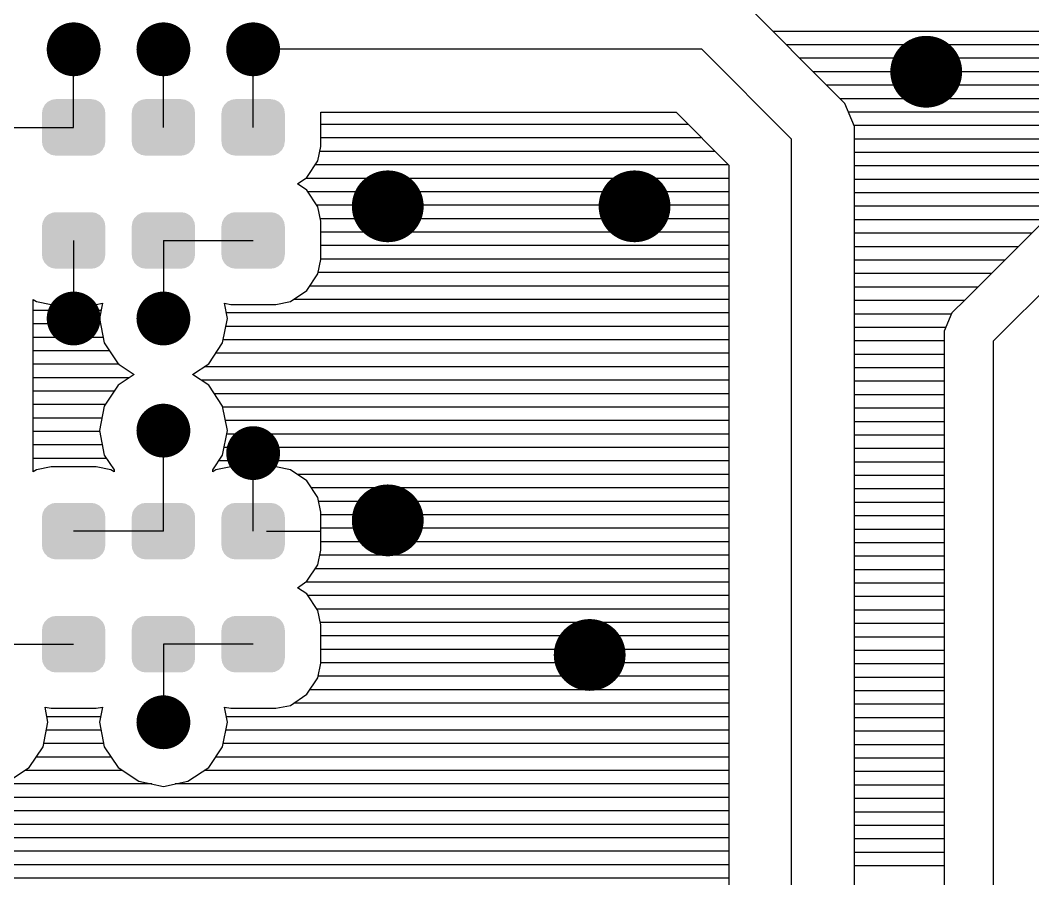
# Model space of a CAD drawing. Extents: x 295 to 953, y 10 to 290.
# Drawn here: x 722.29 to 753.81, y 219.61 to 246.35 of the extents above; entities that cross this region are included whole.
import ezdxf

# ---------------------------------------------------------------- set-up
doc = ezdxf.new("R2010")
doc.units = 0
doc.header["$LTSCALE"] = 5
doc.header["$MEASUREMENT"] = 0
doc.layers.get('0').update_dxf_attribs({"linetype": 'CONTINUOUS', "lineweight": 25})
doc.layers.add('DV-DPO-A6_BOT', color=7, linetype='CONTINUOUS')

msp = doc.modelspace()

# ---------------------------------------------------------------- linework, layer by layer
for points, const_width in [([(724.372, 245.441, -1), (723.534, 245.441, -1)], 0.838), ([(727.166, 245.441, -1), (726.328, 245.441, -1)], 0.838), ([(729.96, 245.441, -1), (729.122, 245.441, -1)], 0.838), ([(751.055, 244.743, -1), (749.937, 244.743, -1)], 1.118), ([(734.291, 240.552, -1), (733.173, 240.552, -1)], 1.118), ([(741.974, 240.552, -1), (740.857, 240.552, -1)], 1.118), ([(724.372, 237.059, -1), (723.534, 237.059, -1)], 0.838), ([(727.166, 237.059, -1), (726.328, 237.059, -1)], 0.838), ([(727.166, 233.567, -1), (726.328, 233.567, -1)], 0.838), ([(729.96, 232.868, -1), (729.122, 232.868, -1)], 0.838), ([(734.291, 230.773, -1), (733.173, 230.773, -1)], 1.118), ([(740.577, 226.582, -1), (739.46, 226.582, -1)], 1.118), ([(727.166, 224.486, -1), (726.328, 224.486, -1)], 0.838)]:
    msp.add_lwpolyline(points, format="xyb", close=True, dxfattribs=dict(const_width=const_width))
for points in [[(724.915, 243.59), (724.861, 243.702), (722.989, 243.59), (723.047, 243.702)], [(724.861, 243.702), (724.85, 243.713), (723.047, 243.702), (723.053, 243.713)], [(724.85, 243.713), (724.764, 243.802), (723.053, 243.713), (723.144, 243.802)], [(724.764, 243.802), (724.748, 243.811), (723.144, 243.802), (723.153, 243.811)], [(724.748, 243.811), (724.641, 243.867), (723.153, 243.811), (723.27, 243.867)], [(724.641, 243.867), (724.614, 243.872), (723.27, 243.867), (723.279, 243.872)], [(724.614, 243.872), (724.503, 243.89), (723.279, 243.872), (723.402, 243.89)], [(727.709, 243.59), (727.655, 243.702), (725.783, 243.59), (725.841, 243.702)], [(727.655, 243.702), (727.644, 243.713), (725.841, 243.702), (725.847, 243.713)], [(727.644, 243.713), (727.558, 243.802), (725.847, 243.713), (725.938, 243.802)], [(727.558, 243.802), (727.542, 243.811), (725.938, 243.802), (725.947, 243.811)], [(727.542, 243.811), (727.435, 243.867), (725.947, 243.811), (726.064, 243.867)], [(727.435, 243.867), (727.408, 243.872), (726.064, 243.867), (726.073, 243.872)], [(727.408, 243.872), (727.297, 243.89), (726.073, 243.872), (726.196, 243.89)], [(730.503, 243.59), (730.449, 243.702), (728.577, 243.59), (728.635, 243.702)], [(730.449, 243.702), (730.438, 243.713), (728.635, 243.702), (728.641, 243.713)], [(730.438, 243.713), (730.352, 243.802), (728.641, 243.713), (728.732, 243.802)], [(730.352, 243.802), (730.336, 243.811), (728.732, 243.802), (728.741, 243.811)], [(730.336, 243.811), (730.229, 243.867), (728.741, 243.811), (728.858, 243.867)], [(730.229, 243.867), (730.202, 243.872), (728.858, 243.867), (728.867, 243.872)], [(730.202, 243.872), (730.091, 243.89), (728.867, 243.872), (728.99, 243.89)], [(724.942, 242.569), (724.942, 243.452), (722.964, 242.569), (722.964, 243.452)], [(724.939, 243.452), (724.921, 243.576), (722.967, 243.452), (722.987, 243.576)], [(724.921, 243.576), (724.915, 243.59), (722.987, 243.576), (722.989, 243.59)], [(727.736, 242.569), (727.736, 243.452), (725.758, 242.569), (725.758, 243.452)], [(727.733, 243.452), (727.715, 243.576), (725.761, 243.452), (725.781, 243.576)], [(727.715, 243.576), (727.709, 243.59), (725.781, 243.576), (725.783, 243.59)], [(730.53, 242.569), (730.53, 243.452), (728.552, 242.569), (728.552, 243.452)], [(730.527, 243.452), (730.509, 243.576), (728.555, 243.452), (728.575, 243.576)], [(730.509, 243.576), (730.503, 243.59), (728.575, 243.576), (728.577, 243.59)], [(724.919, 242.445), (724.939, 242.569), (722.984, 242.445), (722.967, 242.569)], [(724.917, 242.431), (724.919, 242.445), (722.991, 242.431), (722.984, 242.445)], [(724.859, 242.319), (724.917, 242.431), (723.045, 242.319), (722.991, 242.431)], [(727.713, 242.445), (727.733, 242.569), (725.778, 242.445), (725.761, 242.569)], [(727.711, 242.431), (727.713, 242.445), (725.785, 242.431), (725.778, 242.445)], [(727.653, 242.319), (727.711, 242.431), (725.839, 242.319), (725.785, 242.431)], [(730.507, 242.445), (730.527, 242.569), (728.572, 242.445), (728.555, 242.569)], [(730.505, 242.431), (730.507, 242.445), (728.579, 242.431), (728.572, 242.445)], [(730.447, 242.319), (730.505, 242.431), (728.633, 242.319), (728.579, 242.431)], [(724.853, 242.307), (724.859, 242.319), (723.056, 242.307), (723.045, 242.319)], [(724.761, 242.218), (724.853, 242.307), (723.141, 242.218), (723.056, 242.307)], [(724.753, 242.21), (724.761, 242.218), (723.158, 242.21), (723.141, 242.218)], [(724.636, 242.153), (724.753, 242.21), (723.265, 242.153), (723.158, 242.21)], [(724.627, 242.149), (724.636, 242.153), (723.291, 242.149), (723.265, 242.153)], [(724.503, 242.13), (724.627, 242.149), (723.402, 242.13), (723.291, 242.149)], [(727.647, 242.307), (727.653, 242.319), (725.85, 242.307), (725.839, 242.319)], [(727.555, 242.218), (727.647, 242.307), (725.935, 242.218), (725.85, 242.307)], [(727.547, 242.21), (727.555, 242.218), (725.952, 242.21), (725.935, 242.218)], [(727.43, 242.153), (727.547, 242.21), (726.059, 242.153), (725.952, 242.21)], [(727.421, 242.149), (727.43, 242.153), (726.085, 242.149), (726.059, 242.153)], [(727.297, 242.13), (727.421, 242.149), (726.196, 242.13), (726.085, 242.149)], [(730.441, 242.307), (730.447, 242.319), (728.644, 242.307), (728.633, 242.319)], [(730.349, 242.218), (730.441, 242.307), (728.729, 242.218), (728.644, 242.307)], [(730.341, 242.21), (730.349, 242.218), (728.746, 242.21), (728.729, 242.218)], [(730.224, 242.153), (730.341, 242.21), (728.853, 242.153), (728.746, 242.21)], [(730.215, 242.149), (730.224, 242.153), (728.879, 242.149), (728.853, 242.153)], [(730.091, 242.13), (730.215, 242.149), (728.99, 242.13), (728.879, 242.149)], [(724.85, 240.193), (724.764, 240.282), (723.053, 240.193), (723.144, 240.282)], [(724.764, 240.282), (724.748, 240.29), (723.144, 240.282), (723.153, 240.29)], [(724.748, 240.29), (724.641, 240.347), (723.153, 240.29), (723.27, 240.347)], [(724.641, 240.347), (724.614, 240.351), (723.27, 240.347), (723.279, 240.351)], [(724.614, 240.351), (724.503, 240.37), (723.279, 240.351), (723.402, 240.37)], [(727.644, 240.193), (727.558, 240.282), (725.847, 240.193), (725.938, 240.282)], [(727.558, 240.282), (727.542, 240.29), (725.938, 240.282), (725.947, 240.29)], [(727.542, 240.29), (727.435, 240.347), (725.947, 240.29), (726.064, 240.347)], [(727.435, 240.347), (727.408, 240.351), (726.064, 240.347), (726.073, 240.351)], [(727.408, 240.351), (727.297, 240.37), (726.073, 240.351), (726.196, 240.37)], [(730.438, 240.193), (730.352, 240.282), (728.641, 240.193), (728.732, 240.282)], [(730.352, 240.282), (730.336, 240.29), (728.732, 240.282), (728.741, 240.29)], [(730.336, 240.29), (730.229, 240.347), (728.741, 240.29), (728.858, 240.347)], [(730.229, 240.347), (730.202, 240.351), (728.858, 240.347), (728.867, 240.351)], [(730.202, 240.351), (730.091, 240.37), (728.867, 240.351), (728.99, 240.37)], [(724.942, 239.048), (724.942, 239.931), (722.964, 239.048), (722.964, 239.931)], [(724.939, 239.931), (724.921, 240.055), (722.967, 239.931), (722.987, 240.055)], [(724.921, 240.055), (724.915, 240.069), (722.987, 240.055), (722.989, 240.069)], [(724.915, 240.069), (724.861, 240.181), (722.989, 240.069), (723.047, 240.181)], [(724.861, 240.181), (724.85, 240.193), (723.047, 240.181), (723.053, 240.193)], [(727.736, 239.048), (727.736, 239.931), (725.758, 239.048), (725.758, 239.931)], [(727.733, 239.931), (727.715, 240.055), (725.761, 239.931), (725.781, 240.055)], [(727.715, 240.055), (727.709, 240.069), (725.781, 240.055), (725.783, 240.069)], [(727.709, 240.069), (727.655, 240.181), (725.783, 240.069), (725.841, 240.181)], [(727.655, 240.181), (727.644, 240.193), (725.841, 240.181), (725.847, 240.193)], [(730.53, 239.048), (730.53, 239.931), (728.552, 239.048), (728.552, 239.931)], [(730.527, 239.931), (730.509, 240.055), (728.555, 239.931), (728.575, 240.055)], [(730.509, 240.055), (730.503, 240.069), (728.575, 240.055), (728.577, 240.069)], [(730.503, 240.069), (730.449, 240.181), (728.577, 240.069), (728.635, 240.181)], [(730.449, 240.181), (730.438, 240.193), (728.635, 240.181), (728.641, 240.193)], [(724.919, 238.925), (724.939, 239.048), (722.984, 238.925), (722.967, 239.048)], [(727.713, 238.925), (727.733, 239.048), (725.778, 238.925), (725.761, 239.048)], [(730.507, 238.925), (730.527, 239.048), (728.572, 238.925), (728.555, 239.048)], [(724.917, 238.911), (724.919, 238.925), (722.991, 238.911), (722.984, 238.925)], [(724.859, 238.799), (724.917, 238.911), (723.045, 238.799), (722.991, 238.911)], [(724.853, 238.787), (724.859, 238.799), (723.056, 238.787), (723.045, 238.799)], [(724.761, 238.698), (724.853, 238.787), (723.141, 238.698), (723.056, 238.787)], [(724.753, 238.689), (724.761, 238.698), (723.158, 238.689), (723.141, 238.698)], [(724.636, 238.633), (724.753, 238.689), (723.265, 238.633), (723.158, 238.689)], [(724.627, 238.628), (724.636, 238.633), (723.291, 238.628), (723.265, 238.633)], [(724.503, 238.61), (724.627, 238.628), (723.402, 238.61), (723.291, 238.628)], [(727.711, 238.911), (727.713, 238.925), (725.785, 238.911), (725.778, 238.925)], [(727.653, 238.799), (727.711, 238.911), (725.839, 238.799), (725.785, 238.911)], [(727.647, 238.787), (727.653, 238.799), (725.85, 238.787), (725.839, 238.799)], [(727.555, 238.698), (727.647, 238.787), (725.935, 238.698), (725.85, 238.787)], [(727.547, 238.689), (727.555, 238.698), (725.952, 238.689), (725.935, 238.698)], [(727.43, 238.633), (727.547, 238.689), (726.059, 238.633), (725.952, 238.689)], [(727.421, 238.628), (727.43, 238.633), (726.085, 238.628), (726.059, 238.633)], [(727.297, 238.61), (727.421, 238.628), (726.196, 238.61), (726.085, 238.628)], [(730.505, 238.911), (730.507, 238.925), (728.579, 238.911), (728.572, 238.925)], [(730.447, 238.799), (730.505, 238.911), (728.633, 238.799), (728.579, 238.911)], [(730.441, 238.787), (730.447, 238.799), (728.644, 238.787), (728.633, 238.799)], [(730.349, 238.698), (730.441, 238.787), (728.729, 238.698), (728.644, 238.787)], [(730.341, 238.689), (730.349, 238.698), (728.746, 238.689), (728.729, 238.698)], [(730.224, 238.633), (730.341, 238.689), (728.853, 238.633), (728.746, 238.689)], [(730.215, 238.628), (730.224, 238.633), (728.879, 238.628), (728.853, 238.633)], [(730.091, 238.61), (730.215, 238.628), (728.99, 238.61), (728.879, 238.628)], [(724.915, 231.017), (724.861, 231.129), (722.989, 231.017), (723.047, 231.129)], [(724.861, 231.129), (724.85, 231.14), (723.047, 231.129), (723.053, 231.14)], [(724.85, 231.14), (724.764, 231.229), (723.053, 231.14), (723.144, 231.229)], [(724.764, 231.229), (724.748, 231.238), (723.144, 231.229), (723.153, 231.238)], [(724.748, 231.238), (724.641, 231.294), (723.153, 231.238), (723.27, 231.294)], [(724.641, 231.294), (724.614, 231.299), (723.27, 231.294), (723.279, 231.299)], [(724.614, 231.299), (724.503, 231.317), (723.279, 231.299), (723.402, 231.317)], [(727.709, 231.017), (727.655, 231.129), (725.783, 231.017), (725.841, 231.129)], [(727.655, 231.129), (727.644, 231.14), (725.841, 231.129), (725.847, 231.14)], [(727.644, 231.14), (727.558, 231.229), (725.847, 231.14), (725.938, 231.229)], [(727.558, 231.229), (727.542, 231.238), (725.938, 231.229), (725.947, 231.238)], [(727.542, 231.238), (727.435, 231.294), (725.947, 231.238), (726.064, 231.294)], [(727.435, 231.294), (727.408, 231.299), (726.064, 231.294), (726.073, 231.299)], [(727.408, 231.299), (727.297, 231.317), (726.073, 231.299), (726.196, 231.317)], [(730.503, 231.017), (730.449, 231.129), (728.577, 231.017), (728.635, 231.129)], [(730.449, 231.129), (730.438, 231.14), (728.635, 231.129), (728.641, 231.14)], [(730.438, 231.14), (730.352, 231.229), (728.641, 231.14), (728.732, 231.229)], [(730.352, 231.229), (730.336, 231.238), (728.732, 231.229), (728.741, 231.238)], [(730.336, 231.238), (730.229, 231.294), (728.741, 231.238), (728.858, 231.294)], [(730.229, 231.294), (730.202, 231.299), (728.858, 231.294), (728.867, 231.299)], [(730.202, 231.299), (730.091, 231.317), (728.867, 231.299), (728.99, 231.317)], [(724.942, 229.996), (724.942, 230.879), (722.964, 229.996), (722.964, 230.879)], [(724.939, 230.879), (724.921, 231.003), (722.967, 230.879), (722.987, 231.003)], [(724.921, 231.003), (724.915, 231.017), (722.987, 231.003), (722.989, 231.017)], [(727.736, 229.996), (727.736, 230.879), (725.758, 229.996), (725.758, 230.879)], [(727.733, 230.879), (727.715, 231.003), (725.761, 230.879), (725.781, 231.003)], [(727.715, 231.003), (727.709, 231.017), (725.781, 231.003), (725.783, 231.017)], [(730.53, 229.996), (730.53, 230.879), (728.552, 229.996), (728.552, 230.879)], [(730.527, 230.879), (730.509, 231.003), (728.555, 230.879), (728.575, 231.003)], [(730.509, 231.003), (730.503, 231.017), (728.575, 231.003), (728.577, 231.017)], [(724.919, 229.872), (724.939, 229.996), (722.984, 229.872), (722.967, 229.996)], [(724.917, 229.858), (724.919, 229.872), (722.991, 229.858), (722.984, 229.872)], [(724.859, 229.746), (724.917, 229.858), (723.045, 229.746), (722.991, 229.858)], [(727.713, 229.872), (727.733, 229.996), (725.778, 229.872), (725.761, 229.996)], [(727.711, 229.858), (727.713, 229.872), (725.785, 229.858), (725.778, 229.872)], [(727.653, 229.746), (727.711, 229.858), (725.839, 229.746), (725.785, 229.858)], [(730.507, 229.872), (730.527, 229.996), (728.572, 229.872), (728.555, 229.996)], [(730.505, 229.858), (730.507, 229.872), (728.579, 229.858), (728.572, 229.872)], [(730.447, 229.746), (730.505, 229.858), (728.633, 229.746), (728.579, 229.858)], [(724.853, 229.734), (724.859, 229.746), (723.056, 229.734), (723.045, 229.746)], [(724.761, 229.645), (724.853, 229.734), (723.141, 229.645), (723.056, 229.734)], [(724.753, 229.637), (724.761, 229.645), (723.158, 229.637), (723.141, 229.645)], [(724.636, 229.58), (724.753, 229.637), (723.265, 229.58), (723.158, 229.637)], [(724.627, 229.576), (724.636, 229.58), (723.291, 229.576), (723.265, 229.58)], [(724.503, 229.557), (724.627, 229.576), (723.402, 229.557), (723.291, 229.576)], [(727.647, 229.734), (727.653, 229.746), (725.85, 229.734), (725.839, 229.746)], [(727.555, 229.645), (727.647, 229.734), (725.935, 229.645), (725.85, 229.734)], [(727.547, 229.637), (727.555, 229.645), (725.952, 229.637), (725.935, 229.645)], [(727.43, 229.58), (727.547, 229.637), (726.059, 229.58), (725.952, 229.637)], [(727.421, 229.576), (727.43, 229.58), (726.085, 229.576), (726.059, 229.58)], [(727.297, 229.557), (727.421, 229.576), (726.196, 229.557), (726.085, 229.576)], [(730.441, 229.734), (730.447, 229.746), (728.644, 229.734), (728.633, 229.746)], [(730.349, 229.645), (730.441, 229.734), (728.729, 229.645), (728.644, 229.734)], [(730.341, 229.637), (730.349, 229.645), (728.746, 229.637), (728.729, 229.645)], [(730.224, 229.58), (730.341, 229.637), (728.853, 229.58), (728.746, 229.637)], [(730.215, 229.576), (730.224, 229.58), (728.879, 229.576), (728.853, 229.58)], [(730.091, 229.557), (730.215, 229.576), (728.99, 229.557), (728.879, 229.576)], [(724.915, 227.496), (724.861, 227.608), (722.989, 227.496), (723.047, 227.608)], [(724.861, 227.608), (724.85, 227.62), (723.047, 227.608), (723.053, 227.62)], [(724.85, 227.62), (724.764, 227.709), (723.053, 227.62), (723.144, 227.709)], [(724.764, 227.709), (724.748, 227.717), (723.144, 227.709), (723.153, 227.717)], [(724.748, 227.717), (724.641, 227.774), (723.153, 227.717), (723.27, 227.774)], [(724.641, 227.774), (724.614, 227.778), (723.27, 227.774), (723.279, 227.778)], [(724.614, 227.778), (724.503, 227.797), (723.279, 227.778), (723.402, 227.797)], [(727.709, 227.496), (727.655, 227.608), (725.783, 227.496), (725.841, 227.608)], [(727.655, 227.608), (727.644, 227.62), (725.841, 227.608), (725.847, 227.62)], [(727.644, 227.62), (727.558, 227.709), (725.847, 227.62), (725.938, 227.709)], [(727.558, 227.709), (727.542, 227.717), (725.938, 227.709), (725.947, 227.717)], [(727.542, 227.717), (727.435, 227.774), (725.947, 227.717), (726.064, 227.774)], [(727.435, 227.774), (727.408, 227.778), (726.064, 227.774), (726.073, 227.778)], [(727.408, 227.778), (727.297, 227.797), (726.073, 227.778), (726.196, 227.797)], [(730.503, 227.496), (730.449, 227.608), (728.577, 227.496), (728.635, 227.608)], [(730.449, 227.608), (730.438, 227.62), (728.635, 227.608), (728.641, 227.62)], [(730.438, 227.62), (730.352, 227.709), (728.641, 227.62), (728.732, 227.709)], [(730.352, 227.709), (730.336, 227.717), (728.732, 227.709), (728.741, 227.717)], [(730.336, 227.717), (730.229, 227.774), (728.741, 227.717), (728.858, 227.774)], [(730.229, 227.774), (730.202, 227.778), (728.858, 227.774), (728.867, 227.778)], [(730.202, 227.778), (730.091, 227.797), (728.867, 227.778), (728.99, 227.797)], [(724.942, 226.475), (724.942, 227.358), (722.964, 226.475), (722.964, 227.358)], [(724.939, 227.358), (724.921, 227.482), (722.967, 227.358), (722.987, 227.482)], [(724.921, 227.482), (724.915, 227.496), (722.987, 227.482), (722.989, 227.496)], [(727.736, 226.475), (727.736, 227.358), (725.758, 226.475), (725.758, 227.358)], [(727.733, 227.358), (727.715, 227.482), (725.761, 227.358), (725.781, 227.482)], [(727.715, 227.482), (727.709, 227.496), (725.781, 227.482), (725.783, 227.496)], [(730.53, 226.475), (730.53, 227.358), (728.552, 226.475), (728.552, 227.358)], [(730.527, 227.358), (730.509, 227.482), (728.555, 227.358), (728.575, 227.482)], [(730.509, 227.482), (730.503, 227.496), (728.575, 227.482), (728.577, 227.496)], [(724.919, 226.352), (724.939, 226.475), (722.984, 226.352), (722.967, 226.475)], [(724.917, 226.338), (724.919, 226.352), (722.991, 226.338), (722.984, 226.352)], [(724.859, 226.226), (724.917, 226.338), (723.045, 226.226), (722.991, 226.338)], [(727.713, 226.352), (727.733, 226.475), (725.778, 226.352), (725.761, 226.475)], [(727.711, 226.338), (727.713, 226.352), (725.785, 226.338), (725.778, 226.352)], [(727.653, 226.226), (727.711, 226.338), (725.839, 226.226), (725.785, 226.338)], [(730.507, 226.352), (730.527, 226.475), (728.572, 226.352), (728.555, 226.475)], [(730.505, 226.338), (730.507, 226.352), (728.579, 226.338), (728.572, 226.352)], [(730.447, 226.226), (730.505, 226.338), (728.633, 226.226), (728.579, 226.338)], [(724.853, 226.214), (724.859, 226.226), (723.056, 226.214), (723.045, 226.226)], [(724.761, 226.125), (724.853, 226.214), (723.141, 226.125), (723.056, 226.214)], [(724.753, 226.116), (724.761, 226.125), (723.158, 226.116), (723.141, 226.125)], [(724.636, 226.06), (724.753, 226.116), (723.265, 226.06), (723.158, 226.116)], [(724.627, 226.055), (724.636, 226.06), (723.291, 226.055), (723.265, 226.06)], [(724.503, 226.037), (724.627, 226.055), (723.402, 226.037), (723.291, 226.055)], [(727.647, 226.214), (727.653, 226.226), (725.85, 226.214), (725.839, 226.226)], [(727.555, 226.125), (727.647, 226.214), (725.935, 226.125), (725.85, 226.214)], [(727.547, 226.116), (727.555, 226.125), (725.952, 226.116), (725.935, 226.125)], [(727.43, 226.06), (727.547, 226.116), (726.059, 226.06), (725.952, 226.116)], [(727.421, 226.055), (727.43, 226.06), (726.085, 226.055), (726.059, 226.06)], [(727.297, 226.037), (727.421, 226.055), (726.196, 226.037), (726.085, 226.055)], [(730.441, 226.214), (730.447, 226.226), (728.644, 226.214), (728.633, 226.226)], [(730.349, 226.125), (730.441, 226.214), (728.729, 226.125), (728.644, 226.214)], [(730.341, 226.116), (730.349, 226.125), (728.746, 226.116), (728.729, 226.125)], [(730.224, 226.06), (730.341, 226.116), (728.853, 226.06), (728.746, 226.116)], [(730.215, 226.055), (730.224, 226.06), (728.879, 226.055), (728.853, 226.06)], [(730.091, 226.037), (730.215, 226.055), (728.99, 226.037), (728.879, 226.055)]]:
    msp.add_solid(points)
at = {"layer": 'DV-DPO-A6_BOT'}
for p, q in [((747.417, 244.307), (745.171, 246.553)), ((786.678, 246), (745.718, 246)), ((786.678, 245.581), (746.137, 245.581)), ((723.953, 243.01), (723.953, 245.441)), ((726.747, 243.01), (726.747, 245.441)), ((743.511, 245.441), (729.541, 245.441)), ((729.541, 243.01), (729.541, 245.441)), ((746.305, 242.647), (743.511, 245.441)), ((786.678, 245.162), (746.556, 245.162)), ((786.678, 244.743), (746.975, 244.743)), ((786.678, 244.324), (747.395, 244.324)), ((747.965, 243.759), (747.417, 244.307)), ((786.678, 243.904), (747.814, 243.904)), ((748.261, 243.038), (747.965, 243.759)), ((731.653, 243.485), (742.706, 243.485)), ((731.653, 242.418), (731.653, 243.485)), ((742.706, 243.485), (744.349, 241.837)), ((786.678, 243.485), (748.076, 243.485)), ((743.086, 243.1), (731.653, 243.1)), ((786.678, 243.066), (748.25, 243.066)), ((748.261, 242.262), (748.261, 243.038)), ((721.159, 243.01), (723.953, 243.01)), ((731.558, 241.965), (731.653, 242.418)), ((743.505, 242.681), (731.653, 242.681)), ((746.305, 214.707), (746.305, 242.647)), ((786.678, 242.647), (748.261, 242.647)), ((743.924, 242.262), (731.62, 242.262)), ((748.261, 215.098), (748.261, 242.262)), ((786.678, 242.228), (748.261, 242.228)), ((731.217, 241.451), (731.558, 241.965)), ((744.344, 241.842), (731.48, 241.842)), ((744.349, 241.837), (744.349, 215.098)), ((786.678, 241.809), (748.261, 241.809)), ((730.921, 241.25), (731.217, 241.451)), ((731.217, 241.055), (730.921, 241.25)), ((744.349, 241.423), (731.184, 241.423)), ((786.678, 241.39), (748.261, 241.39)), ((731.558, 240.54), (731.217, 241.055)), ((744.349, 241.004), (731.251, 241.004)), ((776.24, 240.971), (748.261, 240.971)), ((744.349, 240.585), (731.53, 240.585)), ((731.653, 240.088), (731.558, 240.54)), ((754.743, 240.552), (748.261, 240.552)), ((754.519, 240.457), (751.725, 237.663)), ((744.349, 240.166), (731.636, 240.166)), ((731.653, 238.898), (731.653, 240.088)), ((754.195, 240.133), (748.261, 240.133)), ((744.349, 239.747), (731.653, 239.747)), ((753.776, 239.713), (748.261, 239.713)), ((723.953, 239.49), (723.953, 237.059)), ((726.747, 239.49), (729.541, 239.49)), ((726.747, 239.49), (726.747, 237.059)), ((744.349, 239.328), (731.653, 239.328)), ((753.357, 239.294), (748.261, 239.294)), ((723.953, 239.071), (723.953, 237.495)), ((752.591, 236.361), (755.385, 239.155)), ((731.558, 238.445), (731.653, 238.898)), ((744.349, 238.909), (731.653, 238.909)), ((752.938, 238.875), (748.261, 238.875)), ((731.217, 237.931), (731.558, 238.445)), ((744.349, 238.49), (731.569, 238.49)), ((752.519, 238.456), (748.261, 238.456)), ((744.349, 238.071), (731.312, 238.071)), ((752.1, 238.037), (748.261, 238.037)), ((730.703, 237.584), (731.217, 237.931)), ((722.696, 237.651), (722.796, 237.584)), ((722.696, 232.281), (722.696, 237.651)), ((722.796, 237.584), (723.254, 237.495)), ((723.254, 237.495), (724.657, 237.495)), ((724.657, 237.495), (724.847, 237.534)), ((724.847, 237.534), (724.758, 237.059)), ((728.742, 237.059), (728.652, 237.534)), ((728.652, 237.534), (728.842, 237.495)), ((728.842, 237.495), (730.245, 237.495)), ((730.245, 237.495), (730.703, 237.584)), ((744.349, 237.651), (730.804, 237.651)), ((751.681, 237.618), (748.261, 237.618)), ((751.725, 237.663), (751.289, 237.232)), ((724.802, 237.311), (722.696, 237.311)), ((724.758, 237.059), (724.908, 236.299)), ((728.591, 236.299), (728.742, 237.059)), ((744.349, 237.232), (728.708, 237.232)), ((751.278, 237.199), (748.261, 237.199)), ((751.289, 237.232), (751.055, 236.668)), ((724.791, 236.891), (722.696, 236.891)), ((744.349, 236.813), (728.697, 236.813)), ((751.105, 236.78), (748.261, 236.78)), ((724.875, 236.472), (722.696, 236.472)), ((751.055, 236.668), (751.055, 207.661)), ((724.908, 236.299), (725.339, 235.651)), ((728.161, 235.651), (728.591, 236.299)), ((744.349, 236.394), (728.613, 236.394)), ((751.055, 236.361), (748.261, 236.361)), ((752.591, 207.024), (752.591, 236.361)), ((725.07, 236.053), (722.696, 236.053)), ((744.349, 235.975), (728.379, 235.975)), ((751.055, 235.942), (748.261, 235.942)), ((725.367, 235.634), (722.696, 235.634)), ((725.339, 235.651), (725.842, 235.316)), ((727.658, 235.316), (728.161, 235.651)), ((744.349, 235.556), (728.021, 235.556)), ((751.055, 235.522), (748.261, 235.522)), ((725.691, 235.215), (722.696, 235.215)), ((725.842, 235.316), (725.339, 234.98)), ((728.161, 234.98), (727.658, 235.316)), ((725.339, 234.98), (724.908, 234.332)), ((744.349, 235.137), (727.92, 235.137)), ((728.591, 234.332), (728.161, 234.98)), ((751.055, 235.103), (748.261, 235.103)), ((725.216, 234.796), (722.696, 234.796)), ((744.349, 234.718), (728.334, 234.718)), ((751.055, 234.684), (748.261, 234.684)), ((724.936, 234.377), (722.696, 234.377)), ((724.908, 234.332), (724.758, 233.567)), ((728.742, 233.567), (728.591, 234.332)), ((744.349, 234.299), (728.597, 234.299)), ((751.055, 234.265), (748.261, 234.265)), ((724.83, 233.958), (722.696, 233.958)), ((744.349, 233.88), (728.68, 233.88)), ((751.055, 233.846), (748.261, 233.846)), ((724.763, 233.539), (722.696, 233.539)), ((724.758, 233.567), (724.908, 232.807)), ((726.747, 230.437), (726.747, 233.567)), ((728.591, 232.807), (728.742, 233.567)), ((744.349, 233.46), (728.725, 233.46)), ((751.055, 233.427), (748.261, 233.427)), ((724.847, 233.12), (722.696, 233.12)), ((744.349, 233.041), (728.641, 233.041)), ((751.055, 233.008), (748.261, 233.008)), ((724.981, 232.7), (722.696, 232.7)), ((724.908, 232.807), (725.21, 232.348)), ((728.284, 232.348), (728.591, 232.807)), ((729.541, 230.437), (729.541, 232.868)), ((722.796, 232.348), (722.696, 232.281)), ((723.254, 232.438), (722.796, 232.348)), ((724.657, 232.438), (723.254, 232.438)), ((725.115, 232.348), (724.657, 232.438)), ((725.21, 232.281), (725.115, 232.348)), ((725.21, 232.348), (725.21, 232.281)), ((728.384, 232.348), (728.284, 232.281)), ((728.284, 232.281), (728.284, 232.348)), ((728.842, 232.438), (728.384, 232.348)), ((744.349, 232.622), (728.474, 232.622)), ((730.245, 232.438), (728.842, 232.438)), ((729.541, 230.856), (729.541, 232.438)), ((730.703, 232.348), (730.245, 232.438)), ((731.217, 232.002), (730.703, 232.348)), ((751.055, 232.589), (748.261, 232.589)), ((744.349, 232.203), (730.91, 232.203)), ((731.558, 231.488), (731.217, 232.002)), ((751.055, 232.17), (748.261, 232.17)), ((744.349, 231.784), (731.363, 231.784)), ((751.055, 231.751), (748.261, 231.751)), ((731.653, 231.03), (731.558, 231.488)), ((744.349, 231.365), (731.586, 231.365)), ((751.055, 231.331), (748.261, 231.331)), ((731.653, 229.845), (731.653, 231.03)), ((744.349, 230.946), (731.653, 230.946)), ((751.055, 230.912), (748.261, 230.912)), ((726.747, 230.437), (723.953, 230.437)), ((729.96, 230.437), (731.653, 230.437)), ((744.349, 230.527), (731.653, 230.527)), ((751.055, 230.493), (748.261, 230.493)), ((731.558, 229.392), (731.653, 229.845)), ((744.349, 230.108), (731.653, 230.108)), ((751.055, 230.074), (748.261, 230.074)), ((744.349, 229.689), (731.62, 229.689)), ((751.055, 229.655), (748.261, 229.655)), ((731.217, 228.878), (731.558, 229.392)), ((744.349, 229.269), (731.48, 229.269)), ((751.055, 229.236), (748.261, 229.236)), ((730.921, 228.677), (731.217, 228.878)), ((744.349, 228.85), (731.184, 228.85)), ((731.217, 228.482), (730.921, 228.677)), ((751.055, 228.817), (748.261, 228.817)), ((731.558, 227.967), (731.217, 228.482)), ((744.349, 228.431), (731.251, 228.431)), ((751.055, 228.398), (748.261, 228.398)), ((744.349, 228.012), (731.53, 228.012)), ((731.653, 227.515), (731.558, 227.967)), ((751.055, 227.979), (748.261, 227.979)), ((744.349, 227.593), (731.636, 227.593)), ((731.653, 226.325), (731.653, 227.515)), ((751.055, 227.56), (748.261, 227.56)), ((744.349, 227.174), (731.653, 227.174)), ((751.055, 227.14), (748.261, 227.14)), ((721.159, 226.917), (723.953, 226.917)), ((729.541, 226.917), (726.747, 226.917)), ((726.747, 226.917), (726.747, 224.486)), ((744.349, 226.755), (731.653, 226.755)), ((751.055, 226.721), (748.261, 226.721)), ((744.349, 226.336), (731.653, 226.336)), ((731.558, 225.872), (731.653, 226.325)), ((751.055, 226.302), (748.261, 226.302)), ((731.217, 225.358), (731.558, 225.872)), ((744.349, 225.917), (731.569, 225.917)), ((751.055, 225.883), (748.261, 225.883)), ((744.349, 225.498), (731.312, 225.498)), ((751.055, 225.464), (748.261, 225.464)), ((730.703, 225.011), (731.217, 225.358)), ((744.349, 225.078), (730.804, 225.078)), ((723.154, 224.486), (723.064, 224.961)), ((723.064, 224.961), (723.254, 224.922)), ((723.254, 224.922), (724.657, 224.922)), ((724.657, 224.922), (724.847, 224.961)), ((724.847, 224.961), (724.758, 224.486)), ((728.742, 224.486), (728.652, 224.961)), ((728.652, 224.961), (728.842, 224.922)), ((728.842, 224.922), (730.245, 224.922)), ((730.245, 224.922), (730.703, 225.011)), ((751.055, 225.045), (748.261, 225.045)), ((723.003, 223.726), (723.154, 224.486)), ((724.791, 224.659), (723.12, 224.659)), ((724.758, 224.486), (724.908, 223.726)), ((728.591, 223.726), (728.742, 224.486)), ((744.349, 224.659), (728.708, 224.659)), ((751.055, 224.626), (748.261, 224.626)), ((724.802, 224.24), (723.109, 224.24)), ((744.349, 224.24), (728.697, 224.24)), ((751.055, 224.207), (748.261, 224.207)), ((724.886, 223.821), (723.025, 223.821)), ((744.349, 223.821), (728.613, 223.821)), ((722.573, 223.078), (723.003, 223.726)), ((724.908, 223.726), (725.339, 223.078)), ((728.161, 223.078), (728.591, 223.726)), ((751.055, 223.788), (748.261, 223.788)), ((725.121, 223.402), (722.791, 223.402)), ((744.349, 223.402), (728.379, 223.402)), ((751.055, 223.369), (748.261, 223.369)), ((721.924, 222.648), (722.573, 223.078)), ((725.478, 222.983), (722.433, 222.983)), ((725.339, 223.078), (725.987, 222.648)), ((727.512, 222.648), (728.161, 223.078)), ((744.349, 222.983), (728.021, 222.983)), ((751.055, 222.949), (748.261, 222.949)), ((726.384, 222.564), (721.528, 222.564)), ((725.987, 222.648), (726.747, 222.491)), ((726.747, 222.491), (727.512, 222.648)), ((744.349, 222.564), (727.116, 222.564)), ((751.055, 222.53), (748.261, 222.53)), ((744.349, 222.145), (709.703, 222.145)), ((751.055, 222.111), (748.261, 222.111)), ((744.349, 221.726), (709.703, 221.726)), ((751.055, 221.692), (748.261, 221.692)), ((744.349, 221.307), (709.703, 221.307)), ((751.055, 221.273), (748.261, 221.273)), ((744.349, 220.887), (709.703, 220.887)), ((751.055, 220.854), (748.261, 220.854)), ((744.349, 220.468), (709.603, 220.468)), ((751.055, 220.435), (748.261, 220.435)), ((744.349, 220.049), (709.34, 220.049)), ((751.055, 220.016), (748.261, 220.016)), ((744.349, 219.63), (708.921, 219.63))]:
    msp.add_line(p, q, dxfattribs=at)

doc.saveas('drawing.dxf')
